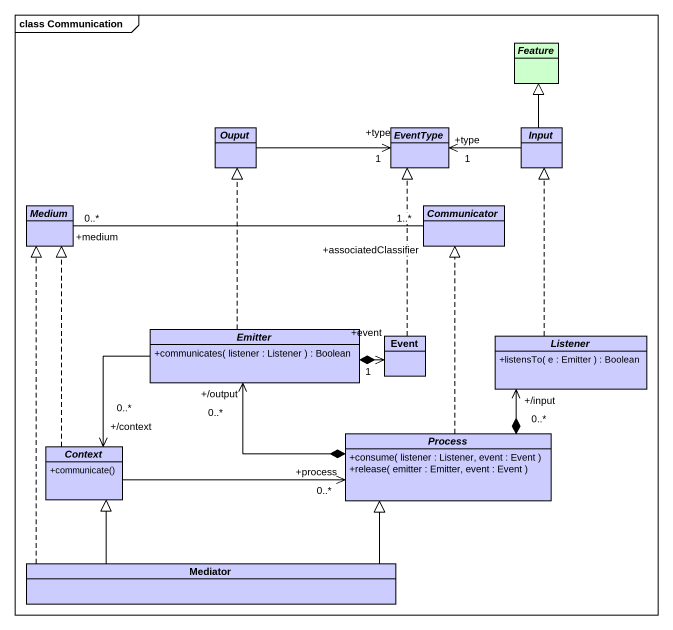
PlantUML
@startuml
mainframe class Communication
hide circle
hide empty members
skinparam classAttributeIconSize 0
abstract class Feature #CCFFCC
abstract class Ouput #CCCCFF
abstract class EventType #CCCCFF
abstract class Input #CCCCFF
abstract class Medium #CCCCFF
abstract class Communicator #CCCCFF
abstract class Emitter #CCCCFF {
  +communicates( listener : Listener ) : Boolean
}
class Event #CCCCFF
abstract class Listener #CCCCFF {
  +listensTo( e : Emitter ) : Boolean
}
abstract class "Process" as Process_ #CCCCFF {
  +consume( listener : Listener, event : Event )
  +release( emitter : Emitter, event : Event )
}
abstract class Context #CCCCFF {
  +communicate()
}
class Mediator #CCCCFF
Ouput -right-> "+type\n1" EventType
Input -up-|> Feature
Input -left-> "+type\n1" EventType
Medium "+medium\n0..*" -right- "+associatedClassifier\n1..*" Communicator
Emitter .up.|> Ouput
Emitter *-right-> "+event\n1" Event
Emitter --> "+/context\n0..*" Context
Event .up.|> EventType
Listener .up.|> Input
Process_ .up.|> Communicator
Process_ *-left-> "+/output\n0..*" Emitter
Process_ *-up-> "+/input\n0..*" Listener
Context .up.|> Medium
Context -right-> "+process\n0..*" Process_
Mediator .up.|> Medium
Mediator -right-|> Process_
Mediator -up-|> Context
@enduml
